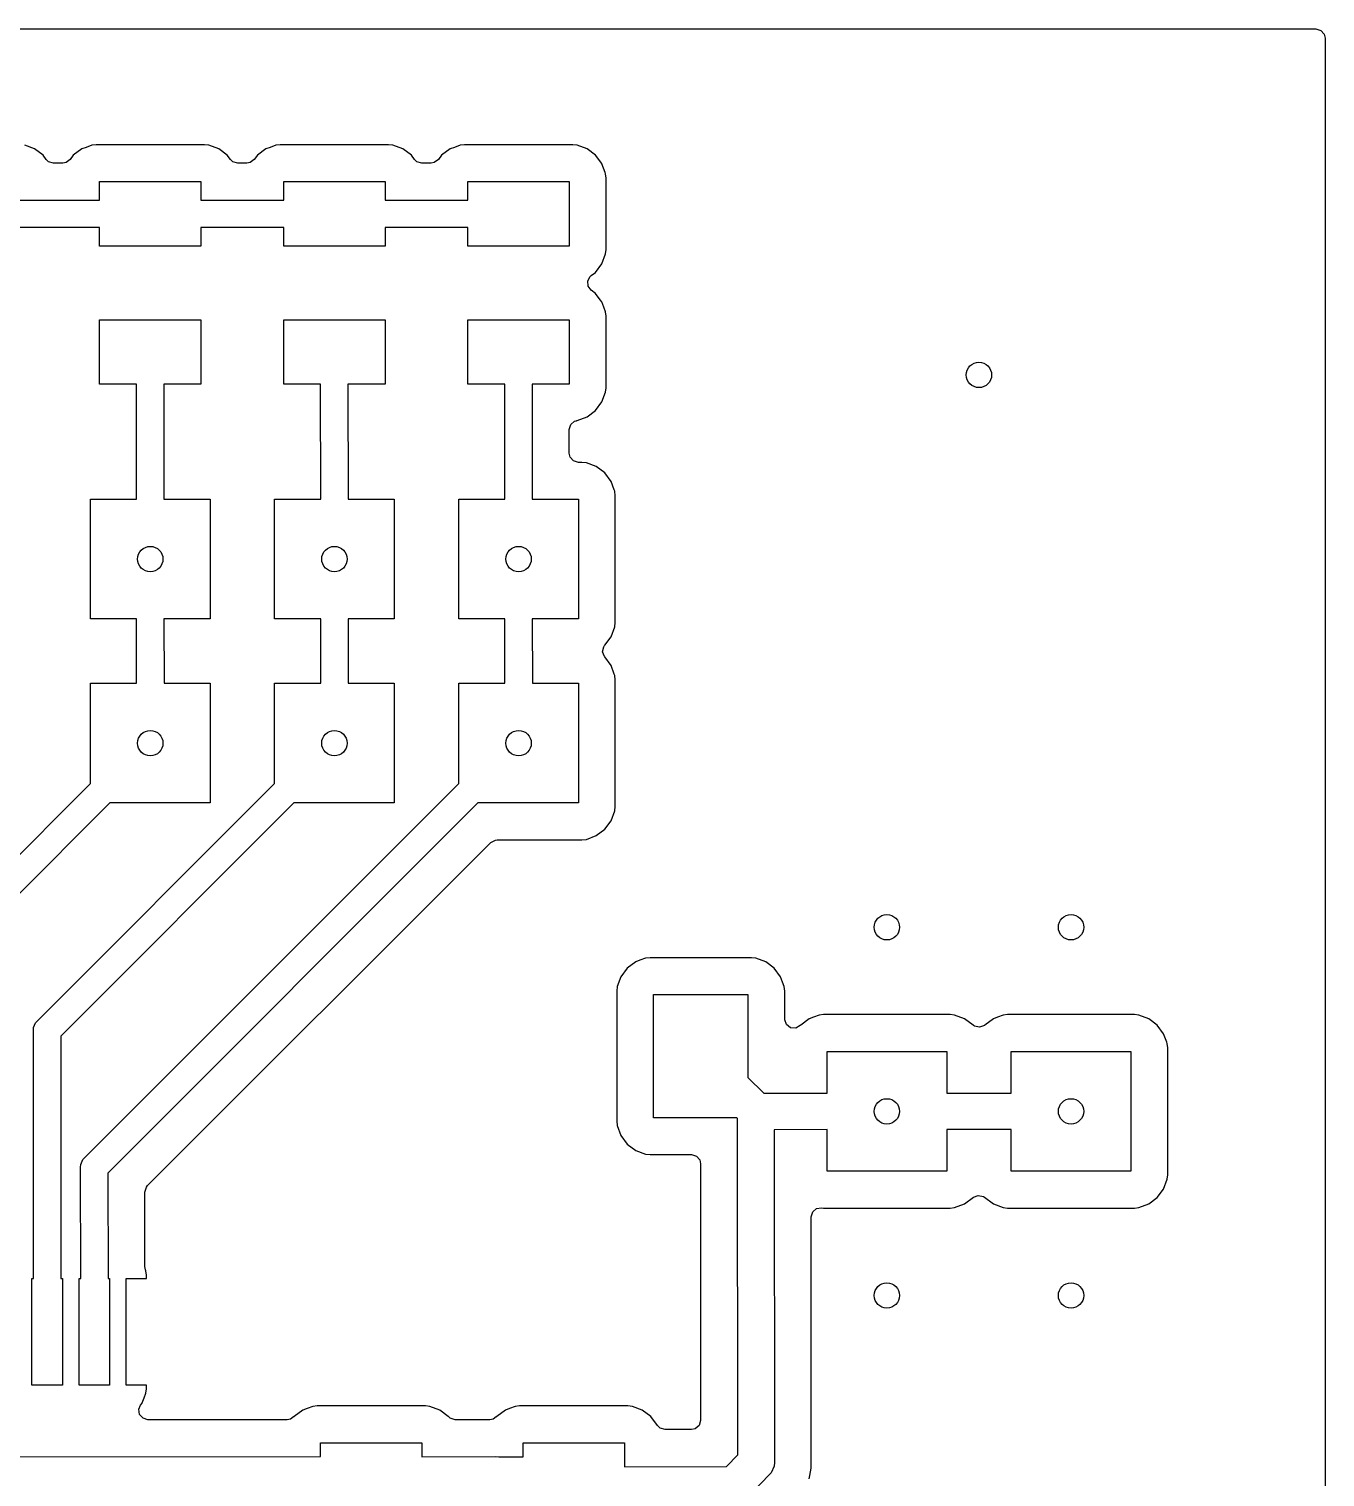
# Model space of a CAD drawing. Extents: x 0.01 to 1.59, y -0.39 to 1.19.
# Drawn here: x 0.884 to 1.588, y 0.401 to 1.188 of the extents above; entities that cross this region are included whole.
import ezdxf

# ---------------------------------------------------------------- set-up
doc = ezdxf.new("R2010")
doc.units = 0
doc.header["$MEASUREMENT"] = 0
doc.layers.add('BLACK', color=7, linetype='CONTINUOUS')

msp = doc.modelspace()

# ---------------------------------------------------------------- linework, layer by layer
at = {"layer": 'BLACK', "linetype": 'CONTINUOUS'}
for p, q in [((0.01703, 1.18793), (1.58297, 1.18793)), ((1.58297, 1.18793), (1.58565, 1.18715)), ((1.58565, 1.18715), (1.58748, 1.18503)), ((1.58748, 1.18503), (1.58793, 1.18297)), ((1.58793, 1.18297), (1.58793, -0.38297)), ((0.92058, 1.12502), (0.9182, 1.12476)), ((0.92059, 1.12502), (0.92058, 1.12502)), ((0.92058, 1.12502), (0.92058, 1.12502)), ((0.97941, 1.12502), (0.92059, 1.12502)), ((0.97942, 1.12502), (0.97941, 1.12502)), ((0.9818, 1.12476), (0.97942, 1.12502)), ((0.97942, 1.12502), (0.97942, 1.12502)), ((1.02058, 1.12502), (1.0182, 1.12476)), ((1.02059, 1.12502), (1.02058, 1.12502)), ((1.02058, 1.12502), (1.02058, 1.12502)), ((1.07941, 1.12502), (1.02059, 1.12502)), ((1.07942, 1.12502), (1.07941, 1.12502)), ((1.0818, 1.12476), (1.07942, 1.12502)), ((1.07942, 1.12502), (1.07942, 1.12502)), ((1.12058, 1.12502), (1.1182, 1.12476)), ((1.12059, 1.12502), (1.12058, 1.12502)), ((1.12058, 1.12502), (1.12058, 1.12502)), ((1.17941, 1.12502), (1.12059, 1.12502)), ((1.17942, 1.12502), (1.17941, 1.12502)), ((1.1818, 1.12476), (1.17942, 1.12502)), ((1.17942, 1.12502), (1.17942, 1.12502)), ((0.88719, 1.12275), (0.8818, 1.12476)), ((0.8918, 1.1193), (0.88719, 1.12275)), ((0.88719, 1.12275), (0.88719, 1.12275)), ((0.88719, 1.12275), (0.88719, 1.12275)), ((0.89352, 1.11701), (0.8918, 1.1193)), ((0.89481, 1.11581), (0.89352, 1.11701)), ((0.90648, 1.11701), (0.90424, 1.11533)), ((0.9082, 1.1193), (0.90648, 1.11701)), ((0.91281, 1.12275), (0.9082, 1.1193)), ((0.91513, 1.12362), (0.91281, 1.12275)), ((0.91281, 1.12275), (0.91281, 1.12275)), ((0.91281, 1.12275), (0.91281, 1.12275)), ((0.9182, 1.12476), (0.91513, 1.12362)), ((0.9182, 1.12476), (0.9182, 1.12476)), ((0.98719, 1.12275), (0.9818, 1.12476)), ((0.9818, 1.12476), (0.9818, 1.12476)), ((0.9818, 1.12476), (0.9818, 1.12476)), ((0.9918, 1.1193), (0.98719, 1.12275)), ((0.98719, 1.12275), (0.98719, 1.12275)), ((0.98719, 1.12275), (0.98719, 1.12275)), ((0.99352, 1.11701), (0.9918, 1.1193)), ((0.99481, 1.11581), (0.99352, 1.11701)), ((1.00648, 1.11701), (1.00424, 1.11533)), ((1.0082, 1.1193), (1.00648, 1.11701)), ((1.01281, 1.12275), (1.0082, 1.1193)), ((1.01513, 1.12362), (1.01281, 1.12275)), ((1.01281, 1.12275), (1.01281, 1.12275)), ((1.01281, 1.12275), (1.01281, 1.12275)), ((1.0182, 1.12476), (1.01513, 1.12362)), ((1.0182, 1.12476), (1.0182, 1.12476)), ((1.08719, 1.12275), (1.0818, 1.12476)), ((1.0818, 1.12476), (1.0818, 1.12476)), ((1.0818, 1.12476), (1.0818, 1.12476)), ((1.0918, 1.1193), (1.08719, 1.12275)), ((1.08719, 1.12275), (1.08719, 1.12275)), ((1.08719, 1.12275), (1.08719, 1.12275)), ((1.09352, 1.11701), (1.0918, 1.1193)), ((1.09481, 1.11581), (1.09352, 1.11701)), ((1.10648, 1.11701), (1.10424, 1.11533)), ((1.1082, 1.1193), (1.10648, 1.11701)), ((1.11281, 1.12275), (1.1082, 1.1193)), ((1.11513, 1.12362), (1.11281, 1.12275)), ((1.11281, 1.12275), (1.11281, 1.12275)), ((1.11281, 1.12275), (1.11281, 1.12275)), ((1.1182, 1.12476), (1.11513, 1.12362)), ((1.1182, 1.12476), (1.1182, 1.12476)), ((1.18719, 1.12275), (1.1818, 1.12476)), ((1.1818, 1.12476), (1.1818, 1.12476)), ((1.1818, 1.12476), (1.1818, 1.12476)), ((1.1918, 1.1193), (1.18719, 1.12275)), ((1.18719, 1.12275), (1.18719, 1.12275)), ((1.18719, 1.12275), (1.18719, 1.12275)), ((1.19515, 1.11483), (1.1918, 1.1193)), ((0.89749, 1.11502), (0.89481, 1.11581)), ((0.90251, 1.11502), (0.89749, 1.11502)), ((0.90424, 1.11533), (0.90251, 1.11502)), ((0.99749, 1.11502), (0.99481, 1.11581)), ((1.00251, 1.11502), (0.99749, 1.11502)), ((1.00424, 1.11533), (1.00251, 1.11502)), ((1.09749, 1.11502), (1.09481, 1.11581)), ((1.10251, 1.11502), (1.09749, 1.11502)), ((1.10424, 1.11533), (1.10251, 1.11502)), ((1.19525, 1.11469), (1.19515, 1.11483)), ((1.19699, 1.11004), (1.19525, 1.11469)), ((1.19726, 1.1093), (1.19699, 1.11004)), ((1.19752, 1.10692), (1.19726, 1.1093)), ((1.19726, 1.1093), (1.19726, 1.1093)), ((0.9225, 1.09496), (0.9225, 1.105)), ((0.9225, 1.105), (0.9775, 1.105)), ((0.9775, 1.105), (0.9775, 1.0949)), ((1.0225, 1.09496), (1.0225, 1.105)), ((1.0225, 1.105), (1.0775, 1.105)), ((1.0775, 1.105), (1.0775, 1.0949)), ((1.1225, 1.09496), (1.1225, 1.105)), ((1.1225, 1.105), (1.1775, 1.105)), ((1.1775, 1.105), (1.1775, 1.07)), ((1.19752, 1.10691), (1.19752, 1.10692)), ((1.19752, 1.06809), (1.19752, 1.10691)), ((0.8775, 1.0949), (0.9225, 1.09496)), ((0.9775, 1.0949), (1.0225, 1.09496)), ((1.0775, 1.0949), (1.1225, 1.09496)), ((0.9225, 1.0801), (0.8775, 1.08004)), ((0.9225, 1.07), (0.9225, 1.0801)), ((1.0225, 1.0801), (0.9775, 1.08004)), ((0.9775, 1.08004), (0.9775, 1.07)), ((1.0225, 1.07), (1.0225, 1.0801)), ((1.1225, 1.0801), (1.0775, 1.08004)), ((1.0775, 1.08004), (1.0775, 1.07)), ((1.1225, 1.07), (1.1225, 1.0801)), ((0.9775, 1.07), (0.9225, 1.07)), ((1.0775, 1.07), (1.0225, 1.07)), ((1.1775, 1.07), (1.1225, 1.07)), ((1.19525, 1.06031), (1.19726, 1.0657)), ((1.19726, 1.0657), (1.19752, 1.06808)), ((1.19726, 1.0657), (1.19726, 1.0657)), ((1.19752, 1.06808), (1.19752, 1.06809)), ((1.18949, 1.05397), (1.1918, 1.0557)), ((1.1918, 1.0557), (1.19525, 1.06031)), ((1.19525, 1.06031), (1.19525, 1.06031)), ((1.18762, 1.05105), (1.18896, 1.05351)), ((1.18782, 1.04827), (1.18762, 1.05105)), ((1.18949, 1.04603), (1.18782, 1.04827)), ((1.18896, 1.05351), (1.18949, 1.05397)), ((1.1918, 1.0443), (1.18949, 1.04603)), ((1.19491, 1.04015), (1.1918, 1.0443)), ((1.19525, 1.03969), (1.19491, 1.04015)), ((1.19633, 1.0368), (1.19525, 1.03969)), ((1.19726, 1.0343), (1.19633, 1.0368)), ((1.19752, 1.03192), (1.19726, 1.0343)), ((1.19726, 1.0343), (1.19726, 1.0343)), ((1.19752, 1.03191), (1.19752, 1.03192)), ((1.19752, 0.99309), (1.19752, 1.03191)), ((0.9225, 0.995), (0.9225, 1.03)), ((0.9225, 1.03), (0.9775, 1.03)), ((0.9775, 1.03), (0.9775, 0.995)), ((1.0225, 0.995), (1.0225, 1.03)), ((1.0225, 1.03), (1.0775, 1.03)), ((1.0775, 1.03), (1.0775, 0.995)), ((1.1225, 0.995), (1.1225, 1.03)), ((1.1225, 1.03), (1.1775, 1.03)), ((1.1775, 1.03), (1.1775, 0.995)), ((0.94251, 0.995), (0.9225, 0.995)), ((0.94255, 0.9325), (0.94251, 0.995)), ((0.9775, 0.995), (0.95737, 0.995)), ((0.95737, 0.995), (0.95741, 0.9325)), ((1.04251, 0.995), (1.0225, 0.995)), ((1.04255, 0.9325), (1.04251, 0.995)), ((1.0775, 0.995), (1.05737, 0.995)), ((1.05737, 0.995), (1.05741, 0.9325)), ((1.14251, 0.995), (1.1225, 0.995)), ((1.14255, 0.9325), (1.14251, 0.995)), ((1.1775, 0.995), (1.15737, 0.995)), ((1.15737, 0.995), (1.15741, 0.9325)), ((1.19726, 0.9907), (1.19752, 0.99308)), ((1.19752, 0.99308), (1.19752, 0.99309)), ((1.1918, 0.9807), (1.19525, 0.98531)), ((1.19525, 0.98531), (1.19726, 0.9907)), ((1.19525, 0.98531), (1.19525, 0.98531)), ((1.19726, 0.9907), (1.19726, 0.9907)), ((1.1818, 0.97524), (1.18719, 0.97725)), ((1.18719, 0.97725), (1.1918, 0.9807)), ((1.18719, 0.97725), (1.18719, 0.97725)), ((1.17752, 0.97032), (1.17831, 0.973)), ((1.17752, 0.95748), (1.17752, 0.97032)), ((1.17831, 0.973), (1.18042, 0.97483)), ((1.18042, 0.97483), (1.18151, 0.97513)), ((1.1815, 0.97517), (1.1818, 0.97524)), ((1.18151, 0.97513), (1.1815, 0.97517)), ((1.17797, 0.95542), (1.17752, 0.95748)), ((1.1798, 0.95331), (1.17797, 0.95542)), ((1.18248, 0.95252), (1.1798, 0.95331)), ((1.18441, 0.95252), (1.18248, 0.95252)), ((1.18442, 0.95252), (1.18441, 0.95252)), ((1.18441, 0.95252), (1.18441, 0.95252)), ((1.1868, 0.95226), (1.18442, 0.95252)), ((1.18442, 0.95252), (1.18442, 0.95252)), ((1.19219, 0.95025), (1.1868, 0.95226)), ((1.1868, 0.95226), (1.1868, 0.95226)), ((1.1868, 0.95226), (1.1868, 0.95226)), ((1.1968, 0.9468), (1.19219, 0.95025)), ((1.20025, 0.94219), (1.1968, 0.9468)), ((1.20199, 0.93754), (1.20025, 0.94219)), ((1.20226, 0.9368), (1.20199, 0.93754)), ((1.20252, 0.93442), (1.20226, 0.9368)), ((1.20226, 0.9368), (1.20226, 0.9368)), ((0.9175, 0.8675), (0.9175, 0.9325)), ((0.9175, 0.9325), (0.94255, 0.9325)), ((0.95741, 0.9325), (0.9825, 0.9325)), ((0.9825, 0.9325), (0.9825, 0.8675)), ((1.0175, 0.8675), (1.0175, 0.9325)), ((1.0175, 0.9325), (1.04255, 0.9325)), ((1.05741, 0.9325), (1.0825, 0.9325)), ((1.0825, 0.9325), (1.0825, 0.8675)), ((1.1175, 0.8675), (1.1175, 0.9325)), ((1.1175, 0.9325), (1.14255, 0.9325)), ((1.15741, 0.9325), (1.1825, 0.9325)), ((1.1825, 0.9325), (1.1825, 0.8675)), ((1.20252, 0.93441), (1.20252, 0.93442)), ((1.20252, 0.86559), (1.20252, 0.93441)), ((0.94255, 0.8675), (0.9175, 0.8675)), ((0.9426, 0.8325), (0.94255, 0.8675)), ((0.9825, 0.8675), (0.95745, 0.8675)), ((0.95745, 0.8675), (0.95748, 0.8325)), ((1.04255, 0.8675), (1.0175, 0.8675)), ((1.0426, 0.8325), (1.04255, 0.8675)), ((1.0825, 0.8675), (1.05745, 0.8675)), ((1.05745, 0.8675), (1.05748, 0.8325)), ((1.14255, 0.8675), (1.1175, 0.8675)), ((1.1426, 0.8325), (1.14255, 0.8675)), ((1.1825, 0.8675), (1.15745, 0.8675)), ((1.15745, 0.8675), (1.15748, 0.8325)), ((1.20226, 0.8632), (1.20252, 0.86558)), ((1.20252, 0.86558), (1.20252, 0.86559)), ((1.1968, 0.8532), (1.20025, 0.85781)), ((1.20025, 0.85781), (1.20226, 0.8632)), ((1.20226, 0.8632), (1.20226, 0.8632)), ((1.19566, 0.84965), (1.19625, 0.85238)), ((1.19663, 0.84703), (1.19566, 0.84965)), ((1.19625, 0.85238), (1.19663, 0.85297)), ((1.19663, 0.85297), (1.1968, 0.8532)), ((1.1968, 0.8532), (1.1968, 0.8532)), ((1.1968, 0.8468), (1.19663, 0.84703)), ((1.20025, 0.84219), (1.1968, 0.8468)), ((1.1968, 0.8468), (1.1968, 0.8468)), ((1.20199, 0.83754), (1.20025, 0.84219)), ((1.20226, 0.8368), (1.20199, 0.83754)), ((1.20252, 0.83442), (1.20226, 0.8368)), ((1.20226, 0.8368), (1.20226, 0.8368)), ((1.20252, 0.83441), (1.20252, 0.83442)), ((1.20252, 0.76559), (1.20252, 0.83441)), ((0.9175, 0.77804), (0.9175, 0.8325)), ((0.9175, 0.8325), (0.9426, 0.8325)), ((0.95748, 0.8325), (0.9825, 0.8325)), ((0.9825, 0.8325), (0.9825, 0.7675)), ((1.0175, 0.77807), (1.0175, 0.8325)), ((1.0175, 0.8325), (1.0426, 0.8325)), ((1.05748, 0.8325), (1.0825, 0.8325)), ((1.0825, 0.8325), (1.0825, 0.7675)), ((1.1175, 0.77808), (1.1175, 0.8325)), ((1.1175, 0.8325), (1.1426, 0.8325)), ((1.15748, 0.8325), (1.1825, 0.8325)), ((1.1825, 0.8325), (1.1825, 0.7675)), ((0.86216, 0.72257), (0.9175, 0.77804)), ((0.88776, 0.64817), (1.0175, 0.77807)), ((0.91336, 0.57377), (1.1175, 0.77808)), ((0.92797, 0.7675), (0.87576, 0.71516)), ((1.02794, 0.7675), (0.90136, 0.64076)), ((1.12793, 0.7675), (0.92696, 0.56636)), ((0.9825, 0.7675), (0.92797, 0.7675)), ((1.0825, 0.7675), (1.02794, 0.7675)), ((1.1825, 0.7675), (1.12793, 0.7675)), ((1.20025, 0.75781), (1.20226, 0.7632)), ((1.20226, 0.7632), (1.20252, 0.76558)), ((1.20226, 0.7632), (1.20226, 0.7632)), ((1.20252, 0.76558), (1.20252, 0.76559)), ((1.1968, 0.7532), (1.20025, 0.75781)), ((1.20025, 0.75781), (1.20025, 0.75781)), ((1.13495, 0.74603), (1.1374, 0.74737)), ((1.1374, 0.74737), (1.13845, 0.74748)), ((1.13845, 0.74748), (1.18442, 0.74748)), ((1.18442, 0.74748), (1.1868, 0.74774)), ((1.1868, 0.74774), (1.19219, 0.74975)), ((1.1868, 0.74774), (1.1868, 0.74774)), ((1.19219, 0.74975), (1.1968, 0.7532)), ((1.19219, 0.74975), (1.19219, 0.74975)), ((0.94857, 0.55965), (1.13495, 0.74603)), ((1.209, 0.67775), (1.20555, 0.67314)), ((1.21361, 0.6812), (1.209, 0.67775)), ((1.21593, 0.68207), (1.21361, 0.6812)), ((1.21361, 0.6812), (1.21361, 0.6812)), ((1.21361, 0.6812), (1.21361, 0.6812)), ((1.219, 0.68321), (1.21593, 0.68207)), ((1.22138, 0.68347), (1.219, 0.68321)), ((1.219, 0.68321), (1.219, 0.68321)), ((1.22139, 0.68347), (1.22138, 0.68347)), ((1.22138, 0.68347), (1.22138, 0.68347)), ((1.27641, 0.68347), (1.22139, 0.68347)), ((1.27642, 0.68347), (1.27641, 0.68347)), ((1.2788, 0.68321), (1.27642, 0.68347)), ((1.27642, 0.68347), (1.27642, 0.68347)), ((1.28419, 0.6812), (1.2788, 0.68321)), ((1.2788, 0.68321), (1.2788, 0.68321)), ((1.2788, 0.68321), (1.2788, 0.68321)), ((1.2888, 0.67775), (1.28419, 0.6812)), ((1.29225, 0.67314), (1.2888, 0.67775)), ((1.20555, 0.67314), (1.20354, 0.66775)), ((1.20555, 0.67314), (1.20555, 0.67314)), ((1.29335, 0.6702), (1.29225, 0.67314)), ((1.29426, 0.66775), (1.29335, 0.6702)), ((1.20354, 0.66775), (1.20328, 0.66537)), ((1.20328, 0.66537), (1.20328, 0.59463)), ((1.20354, 0.66775), (1.20354, 0.66775)), ((1.2233, 0.59655), (1.2233, 0.66345)), ((1.2233, 0.66345), (1.2745, 0.66345)), ((1.2745, 0.66345), (1.2745, 0.61844)), ((1.29452, 0.66537), (1.29426, 0.66775)), ((1.29426, 0.66775), (1.29426, 0.66775)), ((1.29452, 0.66536), (1.29452, 0.66537)), ((1.29452, 0.6501), (1.29452, 0.66536)), ((0.8865, 0.644), (0.88664, 0.64546)), ((0.88664, 0.64546), (0.88776, 0.64817)), ((1.29453, 0.64975), (1.29452, 0.6501)), ((1.29551, 0.64713), (1.29453, 0.64975)), ((1.29775, 0.64545), (1.29551, 0.64713)), ((1.30053, 0.64525), (1.29775, 0.64545)), ((1.30299, 0.64659), (1.30053, 0.64525)), ((1.3032, 0.6468), (1.30299, 0.64659)), ((1.30781, 0.65025), (1.3032, 0.6468)), ((1.31013, 0.65112), (1.30781, 0.65025)), ((1.30781, 0.65025), (1.30781, 0.65025)), ((1.30781, 0.65025), (1.30781, 0.65025)), ((1.3132, 0.65226), (1.31013, 0.65112)), ((1.31558, 0.65252), (1.3132, 0.65226)), ((1.3132, 0.65226), (1.3132, 0.65226)), ((1.31559, 0.65252), (1.31558, 0.65252)), ((1.31558, 0.65252), (1.31558, 0.65252)), ((1.38441, 0.65252), (1.31559, 0.65252)), ((1.38442, 0.65252), (1.38441, 0.65252)), ((1.3868, 0.65226), (1.38442, 0.65252)), ((1.38442, 0.65252), (1.38442, 0.65252)), ((1.39219, 0.65025), (1.3868, 0.65226)), ((1.3868, 0.65226), (1.3868, 0.65226)), ((1.3868, 0.65226), (1.3868, 0.65226)), ((1.3968, 0.6468), (1.39219, 0.65025)), ((1.39703, 0.64663), (1.3968, 0.6468)), ((1.3968, 0.6468), (1.3968, 0.6468)), ((1.39762, 0.64625), (1.39703, 0.64663)), ((1.40035, 0.64566), (1.39762, 0.64625)), ((1.40297, 0.64663), (1.40035, 0.64566)), ((1.4032, 0.6468), (1.40297, 0.64663)), ((1.40781, 0.65025), (1.4032, 0.6468)), ((1.4032, 0.6468), (1.4032, 0.6468)), ((1.41013, 0.65112), (1.40781, 0.65025)), ((1.4132, 0.65226), (1.41013, 0.65112)), ((1.41558, 0.65252), (1.4132, 0.65226)), ((1.4132, 0.65226), (1.4132, 0.65226)), ((1.41559, 0.65252), (1.41558, 0.65252)), ((1.41558, 0.65252), (1.41558, 0.65252)), ((1.48441, 0.65252), (1.41559, 0.65252)), ((1.48442, 0.65252), (1.48441, 0.65252)), ((1.4868, 0.65226), (1.48442, 0.65252)), ((1.48442, 0.65252), (1.48442, 0.65252)), ((1.49219, 0.65025), (1.4868, 0.65226)), ((1.4868, 0.65226), (1.4868, 0.65226)), ((1.4868, 0.65226), (1.4868, 0.65226)), ((1.4968, 0.6468), (1.49219, 0.65025)), ((1.50025, 0.64219), (1.4968, 0.6468)), ((0.88662, 0.50915), (0.8865, 0.644)), ((0.90136, 0.64076), (0.90147, 0.50915)), ((1.50199, 0.63754), (1.50025, 0.64219)), ((1.50226, 0.6368), (1.50199, 0.63754)), ((1.3175, 0.60991), (1.3175, 0.6325)), ((1.3175, 0.6325), (1.3825, 0.6325)), ((1.3825, 0.6325), (1.3825, 0.60987)), ((1.4175, 0.60994), (1.4175, 0.6325)), ((1.4175, 0.6325), (1.4825, 0.6325)), ((1.4825, 0.6325), (1.4825, 0.5675)), ((1.50252, 0.63442), (1.50226, 0.6368)), ((1.50226, 0.6368), (1.50226, 0.6368)), ((1.50252, 0.63441), (1.50252, 0.63442)), ((1.50252, 0.56559), (1.50252, 0.63441)), ((1.2745, 0.61844), (1.28319, 0.60982)), ((1.28319, 0.60982), (1.3175, 0.60991)), ((1.3825, 0.60987), (1.4175, 0.60994)), ((1.20328, 0.59463), (1.20354, 0.59225)), ((1.20354, 0.59225), (1.20354, 0.59225)), ((1.20354, 0.59225), (1.20555, 0.58686)), ((1.26844, 0.59655), (1.2233, 0.59655)), ((1.2689, 0.59609), (1.26844, 0.59655)), ((1.26909, 0.4135), (1.2689, 0.59609)), ((1.3175, 0.5901), (1.28872, 0.59003)), ((1.28872, 0.59003), (1.2889, 0.40923)), ((1.3175, 0.5675), (1.3175, 0.5901)), ((1.4175, 0.59013), (1.3825, 0.59006)), ((1.3825, 0.59006), (1.3825, 0.5675)), ((1.4175, 0.5675), (1.4175, 0.59013)), ((1.20555, 0.58686), (1.20555, 0.58686)), ((1.20555, 0.58686), (1.209, 0.58225)), ((1.209, 0.58225), (1.21361, 0.5788)), ((1.21361, 0.5788), (1.21361, 0.5788)), ((1.21361, 0.5788), (1.219, 0.57679)), ((1.219, 0.57679), (1.219, 0.57679)), ((1.219, 0.57679), (1.22138, 0.57653)), ((1.22138, 0.57653), (1.22139, 0.57653)), ((1.22139, 0.57653), (1.24392, 0.57653)), ((1.24392, 0.57653), (1.2466, 0.57574)), ((1.2466, 0.57574), (1.24843, 0.57363)), ((0.9121, 0.5696), (0.91224, 0.57106)), ((0.9122, 0.50915), (0.9121, 0.5696)), ((0.91224, 0.57106), (0.91336, 0.57377)), ((0.92696, 0.56636), (0.92705, 0.50915)), ((1.24843, 0.57363), (1.24888, 0.57157)), ((1.24888, 0.57157), (1.24888, 0.43211)), ((1.3825, 0.5675), (1.3175, 0.5675)), ((1.4825, 0.5675), (1.4175, 0.5675)), ((0.94712, 0.55615), (0.94791, 0.55883)), ((0.94791, 0.55883), (0.94857, 0.55965)), ((1.50025, 0.55781), (1.50226, 0.5632)), ((1.50226, 0.5632), (1.50252, 0.56558)), ((1.50226, 0.5632), (1.50226, 0.5632)), ((1.50252, 0.56558), (1.50252, 0.56559)), ((0.94712, 0.51567), (0.94712, 0.55615)), ((1.39219, 0.54975), (1.39703, 0.55337)), ((1.39703, 0.55337), (1.39965, 0.55434)), ((1.39965, 0.55434), (1.40238, 0.55375)), ((1.40238, 0.55375), (1.40297, 0.55337)), ((1.40297, 0.55337), (1.40781, 0.54975)), ((1.49219, 0.54975), (1.4968, 0.5532)), ((1.4968, 0.5532), (1.50025, 0.55781)), ((1.50025, 0.55781), (1.50025, 0.55781)), ((1.30892, 0.54267), (1.30971, 0.54536)), ((1.30971, 0.54536), (1.31182, 0.54719)), ((1.31182, 0.54719), (1.31441, 0.54761)), ((1.31441, 0.54761), (1.31558, 0.54748)), ((1.31558, 0.54748), (1.31559, 0.54748)), ((1.31559, 0.54748), (1.38442, 0.54748)), ((1.38442, 0.54748), (1.3868, 0.54774)), ((1.3868, 0.54774), (1.39219, 0.54975)), ((1.3868, 0.54774), (1.3868, 0.54774)), ((1.39219, 0.54975), (1.39219, 0.54975)), ((1.40781, 0.54975), (1.40781, 0.54975)), ((1.40781, 0.54975), (1.4132, 0.54774)), ((1.4132, 0.54774), (1.4132, 0.54774)), ((1.4132, 0.54774), (1.41558, 0.54748)), ((1.41558, 0.54748), (1.41559, 0.54748)), ((1.41559, 0.54748), (1.48442, 0.54748)), ((1.48442, 0.54748), (1.4868, 0.54774)), ((1.4868, 0.54774), (1.49219, 0.54975)), ((1.4868, 0.54774), (1.4868, 0.54774)), ((1.49219, 0.54975), (1.49219, 0.54975)), ((1.30892, 0.40627), (1.30892, 0.54267)), ((0.94743, 0.51393), (0.94712, 0.51567)), ((0.94761, 0.51345), (0.94743, 0.51393)), ((0.94787, 0.51107), (0.94761, 0.51345)), ((0.94761, 0.51345), (0.94761, 0.51345)), ((0.88575, 0.45125), (0.88575, 0.50915)), ((0.88575, 0.50915), (0.88662, 0.50915)), ((0.90147, 0.50915), (0.90225, 0.50915)), ((0.90225, 0.50915), (0.90225, 0.45125)), ((0.91135, 0.45125), (0.91135, 0.50915)), ((0.91135, 0.50915), (0.9122, 0.50915)), ((0.92705, 0.50915), (0.92785, 0.50915)), ((0.92785, 0.50915), (0.92785, 0.45125)), ((0.93695, 0.45125), (0.93695, 0.50915)), ((0.93695, 0.50915), (0.94787, 0.50915)), ((0.94787, 0.51106), (0.94787, 0.51107)), ((0.94787, 0.50915), (0.94787, 0.51106)), ((0.90225, 0.45125), (0.88575, 0.45125)), ((0.92785, 0.45125), (0.91135, 0.45125)), ((0.94787, 0.45125), (0.93695, 0.45125)), ((0.94761, 0.44695), (0.94787, 0.44933)), ((0.94787, 0.44934), (0.94787, 0.45125)), ((0.94787, 0.44933), (0.94787, 0.44934)), ((0.94478, 0.44045), (0.9456, 0.44156)), ((0.9456, 0.44156), (0.94562, 0.4416)), ((0.9456, 0.44156), (0.9456, 0.44156)), ((0.94562, 0.4416), (0.94665, 0.44436)), ((0.94665, 0.44436), (0.94761, 0.44695)), ((0.94761, 0.44695), (0.94761, 0.44695)), ((0.94384, 0.43819), (0.94478, 0.44045)), ((0.94423, 0.43542), (0.94384, 0.43819)), ((0.94606, 0.43331), (0.94423, 0.43542)), ((0.94875, 0.43252), (0.94606, 0.43331)), ((1.02612, 0.43283), (1.02438, 0.43252)), ((1.02786, 0.43414), (1.02612, 0.43283)), ((1.02795, 0.43405), (1.02786, 0.43414)), ((1.0282, 0.4343), (1.02795, 0.43405)), ((1.03281, 0.43775), (1.0282, 0.4343)), ((1.03513, 0.43862), (1.03281, 0.43775)), ((1.03281, 0.43775), (1.03281, 0.43775)), ((1.03281, 0.43775), (1.03281, 0.43775)), ((1.0382, 0.43976), (1.03513, 0.43862)), ((1.04058, 0.44002), (1.0382, 0.43976)), ((1.0382, 0.43976), (1.0382, 0.43976)), ((1.04059, 0.44002), (1.04058, 0.44002)), ((1.04058, 0.44002), (1.04058, 0.44002)), ((1.09941, 0.44002), (1.04059, 0.44002)), ((1.09942, 0.44002), (1.09941, 0.44002)), ((1.1018, 0.43976), (1.09942, 0.44002)), ((1.09942, 0.44002), (1.09942, 0.44002)), ((1.10719, 0.43775), (1.1018, 0.43976)), ((1.1018, 0.43976), (1.1018, 0.43976)), ((1.1018, 0.43976), (1.1018, 0.43976)), ((1.1118, 0.4343), (1.10719, 0.43775)), ((1.11205, 0.43405), (1.1118, 0.4343)), ((1.1118, 0.4343), (1.1118, 0.4343)), ((1.1118, 0.4343), (1.1118, 0.4343)), ((1.11209, 0.43409), (1.11205, 0.43405)), ((1.11294, 0.43331), (1.11209, 0.43409)), ((1.11562, 0.43252), (1.11294, 0.43331)), ((1.13612, 0.43283), (1.13438, 0.43252)), ((1.13786, 0.43414), (1.13612, 0.43283)), ((1.13795, 0.43405), (1.13786, 0.43414)), ((1.1382, 0.4343), (1.13795, 0.43405)), ((1.14281, 0.43775), (1.1382, 0.4343)), ((1.14513, 0.43862), (1.14281, 0.43775)), ((1.14281, 0.43775), (1.14281, 0.43775)), ((1.14281, 0.43775), (1.14281, 0.43775)), ((1.1482, 0.43976), (1.14513, 0.43862)), ((1.15058, 0.44002), (1.1482, 0.43976)), ((1.1482, 0.43976), (1.1482, 0.43976)), ((1.15059, 0.44002), (1.15058, 0.44002)), ((1.15058, 0.44002), (1.15058, 0.44002)), ((1.20941, 0.44002), (1.15059, 0.44002)), ((1.20942, 0.44002), (1.20941, 0.44002)), ((1.2118, 0.43976), (1.20942, 0.44002)), ((1.20942, 0.44002), (1.20942, 0.44002)), ((1.21719, 0.43775), (1.2118, 0.43976)), ((1.2118, 0.43976), (1.2118, 0.43976)), ((1.2118, 0.43976), (1.2118, 0.43976)), ((1.2218, 0.4343), (1.21719, 0.43775)), ((1.21719, 0.43775), (1.21719, 0.43775)), ((1.21719, 0.43775), (1.21719, 0.43775)), ((1.22546, 0.42941), (1.2218, 0.4343)), ((1.02438, 0.43252), (0.94875, 0.43252)), ((1.13438, 0.43252), (1.11562, 0.43252)), ((1.2255, 0.42944), (1.22546, 0.42941)), ((1.2269, 0.42793), (1.2255, 0.42944)), ((1.22959, 0.42715), (1.2269, 0.42793)), ((1.24392, 0.42715), (1.22959, 0.42715)), ((1.24598, 0.42759), (1.24392, 0.42715)), ((1.24809, 0.42942), (1.24598, 0.42759)), ((1.24888, 0.43211), (1.24809, 0.42942)), ((1.0425, 0.41249), (1.0425, 0.42)), ((1.0425, 0.42), (1.0975, 0.42)), ((1.0975, 0.42), (1.0975, 0.41239)), ((1.1525, 0.41238), (1.1525, 0.42)), ((1.1525, 0.42), (1.2075, 0.42)), ((1.2075, 0.42), (1.2075, 0.40699)), ((0.69926, 0.41231), (1.0425, 0.41249)), ((1.0975, 0.41239), (1.13753, 0.4125)), ((1.13753, 0.4125), (1.13932, 0.41232)), ((1.13932, 0.41232), (1.1525, 0.41238)), ((1.26283, 0.40712), (1.26909, 0.4135)), ((1.2889, 0.40923), (1.28871, 0.40728)), ((1.2075, 0.40699), (1.26283, 0.40712)), ((1.28721, 0.40367), (1.27387, 0.39005)), ((1.28871, 0.40728), (1.28721, 0.40367)), ((1.30777, 0.40047), (1.30812, 0.40226)), ((1.30812, 0.40226), (1.30892, 0.40627))]:
    msp.add_line(p, q, dxfattribs=at)
at = {"layer": 'BLACK'}
for centre in [(1.4, 1), (0.95, 0.9), (1.05, 0.9), (1.15, 0.9), (0.95, 0.8), (1.05, 0.8), (1.15, 0.8), (1.35, 0.7), (1.45, 0.7), (1.35, 0.6), (1.45, 0.6), (1.35, 0.5), (1.45, 0.5)]:
    msp.add_circle(centre, 0.00689, dxfattribs=at)

doc.saveas('drawing.dxf')
